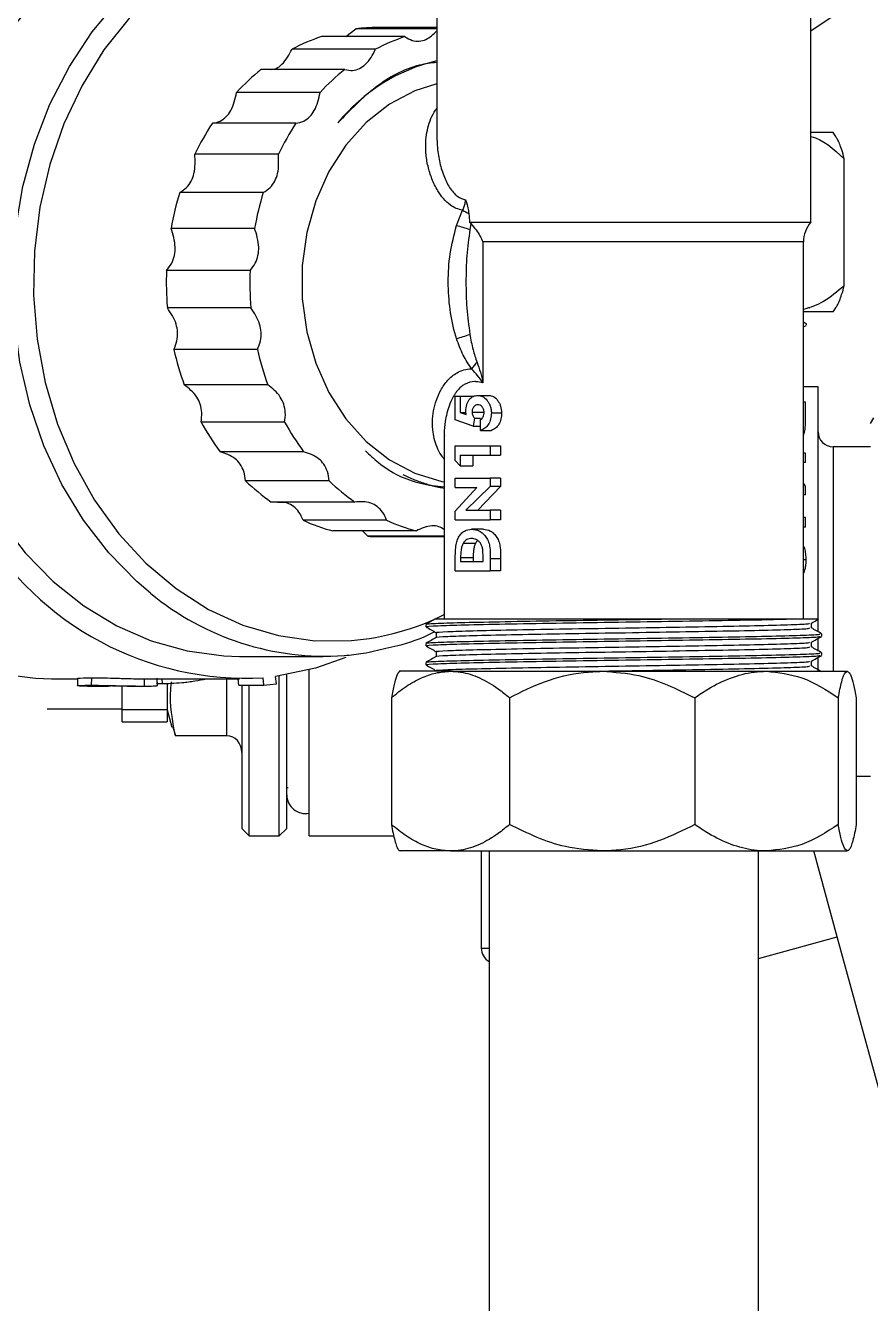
# Model space of a CAD drawing. Header units: millimetres. Extents: x 15 to 415, y 5 to 292.
# Drawn here: x 203.5 to 219.63, y 190.31 to 214.7 of the extents above; entities that cross this region are included whole.
import ezdxf

# ---------------------------------------------------------------- set-up
doc = ezdxf.new("R2010")
doc.units = ezdxf.units.MM

msp = doc.modelspace()

# ---------------------------------------------------------------- linework, layer by layer
at = {"color": 7, "linetype": 'Continuous', "lineweight": 25}
for p, q in [((218.4918, 214.5984), (222.2422, 217.1243)), ((211.3489, 216.2317), (211.3489, 212.5951)), ((218.4918, 210.9459), (218.4918, 216.2317)), ((209.6149, 214.4861), (209.8069, 214.6352)), ((211.3489, 214.6352), (209.8069, 214.6352)), ((211.3489, 214.6602), (210.2155, 214.6602)), ((210.7409, 214.4861), (209.146, 214.4861)), ((210.1828, 214.2465), (208.588, 214.2465)), ((209.5926, 213.8586), (207.9977, 213.8586)), ((209.1232, 213.4229), (207.5284, 213.4229)), ((208.6613, 212.8341), (207.0664, 212.8341)), ((218.9139, 212.6602), (218.4918, 212.6602)), ((218.9679, 212.583), (218.9139, 212.6602)), ((208.3267, 212.2449), (206.7318, 212.2449)), ((219.1294, 209.7361), (219.1294, 212.1558)), ((208.0383, 211.5129), (206.4434, 211.5129)), ((211.7274, 210.8816), (211.8425, 211.1727)), ((207.8711, 210.828), (206.2762, 210.828)), ((211.9728, 210.9459), (212.002, 210.9181)), ((211.9728, 210.9459), (218.4918, 210.9459)), ((212.002, 210.9181), (211.9811, 210.8017)), ((212.2313, 210.568), (212.2313, 207.8778)), ((218.3489, 203.3745), (218.3489, 210.568)), ((207.7845, 210.0244), (206.1897, 210.0244)), ((207.8011, 209.3107), (206.2062, 209.3107)), ((218.4588, 209.3093), (218.462, 209.3112)), ((218.9139, 209.2317), (218.9675, 209.3084)), ((218.9139, 209.2317), (218.3489, 209.2317)), ((218.4053, 209.0022), (218.3489, 209.0348)), ((218.4054, 208.9795), (218.4054, 209.0006)), ((218.3489, 208.9453), (218.4025, 208.9762)), ((207.9248, 208.5142), (206.33, 208.5142)), ((218.3493, 208.5175), (218.3489, 208.5177)), ((208.1236, 207.8415), (206.5287, 207.8415)), ((218.6281, 207.8031), (218.3489, 207.8031)), ((218.6281, 203.1287), (218.6281, 207.8031)), ((211.702, 207.1712), (211.702, 207.6265)), ((211.702, 207.6265), (211.7959, 207.6265)), ((211.7959, 207.6265), (211.7959, 207.3134)), ((211.7959, 207.6265), (212.0363, 207.6265)), ((212.1288, 207.6394), (212.3436, 207.6394)), ((211.7959, 207.3134), (211.9114, 207.2744)), ((211.7959, 207.3134), (211.9076, 207.3134)), ((211.9114, 207.2744), (211.9053, 207.3363)), ((212.023, 207.3227), (212.2458, 207.3227)), ((212.3914, 207.305), (212.586, 207.305)), ((218.3914, 207.5119), (218.3489, 207.5119)), ((218.3914, 207.2823), (218.3914, 207.5119)), ((208.4455, 207.1301), (206.8506, 207.1301)), ((212.0429, 207.0536), (211.702, 207.1712)), ((212.0668, 207.2047), (212.0429, 207.0536)), ((212.0429, 207.0536), (212.1858, 207.0536)), ((212.0668, 207.2047), (212.1858, 207.2047)), ((212.1858, 206.9727), (212.1858, 207.1778)), ((219.6852, 207.2114), (219.6229, 207.1056)), ((211.4918, 206.8711), (211.4918, 203.3745)), ((212.1858, 206.9727), (212.3962, 206.9727)), ((208.807, 206.5645), (207.2121, 206.5645)), ((211.702, 206.4004), (211.702, 206.6778)), ((211.702, 206.6778), (212.3712, 206.6778)), ((212.3712, 206.6778), (212.3712, 206.4983)), ((212.3712, 206.6778), (212.5672, 206.6778)), ((212.5672, 206.6778), (212.5672, 206.4983)), ((219.6281, 206.6602), (218.9139, 206.6602)), ((211.7959, 206.2932), (211.702, 206.4004)), ((211.7959, 206.4983), (212.3712, 206.4983)), ((211.7959, 206.4983), (211.7959, 206.2932)), ((212.0363, 206.4983), (212.0363, 206.2932)), ((212.3712, 206.4983), (212.5672, 206.4983)), ((218.3914, 206.5375), (218.3489, 206.5375)), ((218.3914, 206.358), (218.3489, 206.358)), ((218.3914, 206.358), (218.3914, 206.5375)), ((211.7959, 206.2932), (212.0363, 206.2932)), ((209.2955, 206.0077), (207.7006, 206.0077)), ((211.702, 205.883), (211.702, 206.0624)), ((211.702, 206.0624), (212.3712, 206.0624)), ((211.702, 205.4292), (212.1148, 205.883)), ((211.702, 205.883), (212.1148, 205.883)), ((212.3712, 205.8996), (211.9039, 205.4471)), ((212.5672, 205.8996), (212.136, 205.4471)), ((212.3712, 206.0624), (212.3712, 205.8996)), ((212.5672, 206.0624), (212.3712, 206.0624)), ((212.5672, 205.8996), (212.3712, 205.8996)), ((212.5672, 206.0624), (212.5672, 205.8996)), ((218.3914, 205.9055), (218.3489, 205.9666)), ((218.3914, 205.7427), (218.3914, 205.9055)), ((209.7843, 205.6044), (208.1895, 205.6044)), ((218.3914, 205.7427), (218.3489, 205.7427)), ((211.702, 205.2676), (211.702, 205.4292)), ((211.9039, 205.4471), (212.3712, 205.4471)), ((212.3712, 205.4471), (212.3712, 205.2676)), ((212.5672, 205.4471), (212.3712, 205.4471)), ((212.5672, 205.4471), (212.5672, 205.2676)), ((210.3917, 205.2569), (208.7968, 205.2569)), ((211.702, 205.2676), (212.3712, 205.2676)), ((212.5672, 205.2676), (212.3712, 205.2676)), ((218.3914, 205.3068), (218.3489, 205.3068)), ((218.3914, 205.1273), (218.3489, 205.1273)), ((218.3914, 205.1273), (218.3914, 205.3068)), ((210.96, 205.0553), (209.3651, 205.0553)), ((210.0319, 204.951), (209.9318, 205.0553)), ((211.4918, 204.951), (210.0319, 204.951)), ((210.2155, 204.9459), (211.4918, 204.9459)), ((212.2386, 205.0881), (212.0151, 205.0881)), ((212.0876, 204.8142), (211.8515, 204.8142)), ((211.702, 204.2932), (211.702, 204.5194)), ((211.8035, 204.5412), (211.8035, 204.4727)), ((212.0432, 204.5412), (211.8035, 204.5412)), ((211.8035, 204.4727), (212.2333, 204.4727)), ((212.0432, 204.5412), (212.0432, 204.4727)), ((212.2333, 204.4727), (212.2333, 204.5665)), ((212.3712, 204.5228), (212.3712, 204.2932)), ((212.5672, 204.5228), (212.3712, 204.5228)), ((212.5672, 204.5228), (212.5672, 204.2932)), ((218.4012, 204.5001), (218.3489, 204.5001)), ((211.702, 204.2932), (212.3712, 204.2932)), ((212.5672, 204.2932), (212.3712, 204.2932)), ((211.1431, 203.2702), (211.1431, 203.2248)), ((218.5012, 203.202), (218.5012, 203.292)), ((211.1431, 202.9073), (211.1431, 202.862)), ((211.3395, 203.1112), (211.3395, 203.0215)), ((218.5012, 202.8391), (218.5012, 202.9291)), ((218.6281, 202.7575), (218.6281, 202.9981)), ((218.6976, 203.0434), (218.6976, 203.0888)), ((207.5839, 202.6602), (209.1788, 202.6602)), ((211.3395, 202.7484), (211.3395, 202.6586)), ((218.6976, 202.6806), (218.6976, 202.7259)), ((211.1431, 202.5445), (211.1431, 202.4991)), ((218.5012, 202.4762), (218.5012, 202.5662)), ((218.6281, 202.3921), (218.6281, 202.6287)), ((203.9955, 202.2317), (204.4931, 202.2317)), ((204.7557, 202.1078), (204.764, 202.2503)), ((205.7189, 202.2317), (207.5839, 202.2317)), ((205.7706, 202.089), (205.7697, 202.2319)), ((206.0181, 202.1035), (206.0108, 202.246)), ((206.1144, 202.1409), (206.1056, 202.2317)), ((207.5678, 202.109), (207.5604, 202.2317)), ((208.0463, 202.109), (208.0377, 202.2514)), ((208.2868, 202.1355), (208.2738, 202.2775)), ((208.3424, 199.4063), (208.3424, 202.2871)), ((208.4853, 199.3745), (208.4853, 202.31)), ((208.9139, 199.2317), (208.9139, 202.4033)), ((211.611, 202.3745), (210.6346, 202.3745)), ((211.611, 202.3745), (214.5058, 202.3745)), ((214.5058, 202.3745), (217.6435, 202.3745)), ((217.6435, 202.3745), (219.186, 202.3745)), ((204.6846, 202.0888), (204.8095, 202.0888)), ((205.3424, 201.646), (205.3424, 202.0917)), ((205.5983, 202.0888), (205.7233, 202.0888)), ((206.1996, 202.1433), (206.1996, 201.646)), ((207.5678, 202.109), (208.0463, 202.109)), ((207.6281, 202.109), (207.6281, 199.3745)), ((207.771, 199.2317), (207.771, 202.109)), ((210.483, 201.8701), (210.483, 199.4504)), ((212.7389, 201.8701), (212.7389, 199.4504)), ((216.2727, 201.8701), (216.2727, 199.4504)), ((219.0143, 201.8701), (219.0143, 199.4504)), ((219.3577, 201.8701), (219.3577, 199.4504)), ((203.9139, 201.6602), (205.3424, 201.6602)), ((205.3424, 201.646), (206.1996, 201.646)), ((205.3424, 201.4097), (205.3424, 201.646)), ((206.1996, 201.646), (206.1996, 201.4097)), ((206.1996, 201.6411), (206.2889, 201.3076)), ((205.3424, 201.4097), (206.1996, 201.4097)), ((206.3087, 201.3129), (206.3598, 201.1438)), ((207.3424, 201.1438), (206.3598, 201.1438)), ((219.3577, 200.3745), (219.6281, 200.3745)), ((208.4853, 200.1602), (208.5151, 200.1602)), ((207.6281, 199.3745), (207.771, 199.2317)), ((208.3424, 199.2317), (208.3424, 199.4063)), ((208.3424, 199.2317), (208.4853, 199.3745)), ((207.771, 199.2317), (208.3424, 199.2317)), ((208.9139, 199.2317), (210.5275, 199.2317)), ((211.611, 198.9459), (210.6346, 198.9459)), ((211.611, 198.9459), (214.5058, 198.9459)), ((212.1996, 198.9459), (212.1996, 197.0888)), ((212.3489, 198.9459), (212.3489, 186.9459)), ((214.5058, 198.9459), (217.6435, 198.9459)), ((217.4918, 186.9459), (217.4918, 198.9459)), ((217.6435, 198.9459), (219.186, 198.9459)), ((218.9938, 197.3066), (218.5452, 198.9459)), ((220.9257, 190.2477), (218.9938, 197.3066))]:
    msp.add_line(p, q, dxfattribs=at)
at = {"color": 8, "linetype": 'Continuous', "lineweight": 25}
for p, q in [((218.3489, 210.568), (212.2313, 210.568)), ((218.9139, 206.6602), (218.9139, 203.5174)), ((218.9139, 203.5174), (218.9139, 202.3745)), ((207.3424, 201.1438), (207.3424, 202.2317)), ((217.4918, 196.8956), (218.9938, 197.3066)), ((212.1996, 197.0888), (212.3489, 197.0888))]:
    msp.add_line(p, q, dxfattribs=at)
at = {"color": 8, "linetype": 'Continuous', "lineweight": 25, "flags": 128}
for points in [[(205.8871, 203.8633), (205.6217, 204.09), (205.086, 204.6371), (204.6078, 205.2568), (204.1937, 205.9403), (203.8497, 206.678), (203.5804, 207.4596), (203.3897, 208.2741), (203.2803, 209.1101), (203.2537, 209.9558), (203.3103, 210.7993), (203.4492, 211.6289), (203.6686, 212.4328), (203.9653, 213.1998), (204.3353, 213.9191), (204.7732, 214.5807), (205.2729, 215.1752), (205.8275, 215.6943), (205.8931, 215.7477)], [(205.4805, 214.8431), (204.9958, 214.2335), (204.577, 213.5567), (204.2304, 212.8231), (203.9612, 212.0437), (203.7735, 211.2303), (203.6702, 210.3952), (203.6527, 209.5512), (203.7215, 208.7111), (203.8754, 207.8874), (204.1122, 207.0928), (204.4281, 206.3393), (204.8185, 205.6383), (205.2774, 205.0005), (205.7979, 204.4354), (206.372, 203.9517), (206.9911, 203.5567), (207.6458, 203.2564), (208.3261, 203.0553), (209.0218, 202.9566), (209.7222, 202.9616), (209.7222, 202.9616)]]:
    msp.add_lwpolyline(points, dxfattribs=at)
at = {"color": 7, "linetype": 'Continuous', "lineweight": 25, "flags": 128}
for points in [[(199.6419, 215.2615), (199.1456, 214.6154), (198.7148, 213.9043), (198.3555, 213.1377), (198.0724, 212.326), (197.8695, 211.4802), (197.7494, 210.6117), (197.7137, 209.7322), (197.763, 208.8538), (197.8966, 207.9881), (198.1127, 207.147), (198.4083, 206.3419), (198.7794, 205.5835), (199.2212, 204.8822), (199.7274, 204.2475), (200.2914, 203.6878), (200.9055, 203.2109), (201.5614, 202.8231), (202.2502, 202.5297), (202.9626, 202.3347), (203.6889, 202.2407), (203.9955, 202.2317)], [(203.6781, 215.1752), (203.1783, 214.5807), (202.7404, 213.9191), (202.3705, 213.1998), (202.0737, 212.4328), (201.8544, 211.6289), (201.7154, 210.7993), (201.6588, 209.9558), (201.6854, 209.1101), (201.7948, 208.2741), (201.9855, 207.4596), (202.2548, 206.678), (202.5989, 205.9403), (203.0129, 205.2568), (203.4911, 204.6371), (204.0268, 204.09), (204.6124, 203.623), (205.2397, 203.2428), (205.9, 202.9547), (206.5838, 202.7627), (207.2817, 202.6695), (207.5839, 202.6602)], [(211.3489, 213.5869), (210.9307, 213.4512), (210.4467, 213.1953), (210.0042, 212.8469), (209.6153, 212.4155), (209.2907, 211.9127), (209.0391, 211.3525), (208.8675, 210.75), (208.7805, 210.1216), (208.7805, 209.4846), (208.8675, 208.8562), (209.0391, 208.2537), (209.2907, 207.6934), (209.6153, 207.1907), (210.0042, 206.7593), (210.4467, 206.4108), (210.9307, 206.1549), (211.4431, 205.9986), (211.4918, 205.9892)], [(209.6133, 202.6376), (209.0324, 202.4357), (208.2738, 202.2775)]]:
    msp.add_lwpolyline(points, dxfattribs=at)
at = {"color": 7, "linetype": 'Continuous', "lineweight": 25}
for centre, radius, start, end in [((210.2157, 211.3097), 3.3505, 90.00307, 97.00744), ((210.2836, 211.0661), 3.6042, 108.3991, 118.06495), ((211.8785, 211.0661), 3.6042, 108.3991, 118.06495), ((212.1166, 210.6994), 3.4111, 103.00626, 141.14239), ((210.6285, 210.554), 4.2239, 128.52303, 137.21792), ((212.2233, 210.554), 4.2239, 128.52303, 137.21792), ((211.2381, 210.0748), 5.0016, 146.51837, 154.28612), ((212.833, 210.0748), 5.0016, 146.51837, 154.28612), ((211.8232, 209.8366), 5.6349, 162.69357, 169.86748), ((213.4181, 209.8366), 5.6349, 162.69357, 169.86748), ((213.1995, 213.5514), 2.7385, 240.29566, 243.1146), ((209.9204, 204.7006), 6.4398, 71.33753, 73.70427), ((218.9203, 210.568), 0.5714, 138.59038, 180), ((212.0345, 209.8031), 5.8491, 177.83205, 184.82966), ((213.6294, 209.8031), 5.8491, 177.83205, 184.82966), ((209.9204, 214.9056), 6.4398, 286.29573, 288.66247), ((211.7378, 209.7465), 5.5464, 192.83777, 200.08782), ((213.3326, 209.7465), 5.5464, 192.83777, 200.08782), ((212.4872, 207.8531), 0.5572, 131.53155, 148.09613), ((211.1205, 209.4604), 4.8644, 208.62383, 216.53715), ((212.7153, 209.4604), 4.8644, 208.62383, 216.53715), ((218.9139, 206.9459), 0.2857, 180, 270), ((210.543, 208.9546), 4.0943, 226.03406, 234.91167), ((212.1379, 208.9546), 4.0943, 226.03406, 234.91167), ((207.7141, 208.1445), 5.9019, 210.49794, 273.14306), ((210.2559, 208.4691), 3.5281, 245.57146, 255.37589), ((211.8508, 208.4691), 3.5281, 245.57146, 255.37589), ((210.2155, 208.2909), 3.3449, 266.85339, 269.99978), ((209.2166, 207.885), 5.2211, 230.37926, 273.97727), ((207.5818, 207.4294), 5.3407, 274.98939, 277.58548), ((208.8424, 200.0174), 0.3571, 180, 281.53696), ((212.4853, 197.0888), 0.2857, 180, 241.49081)]:
    msp.add_arc(centre, radius, start, end, dxfattribs=at)
at = {"color": 8, "linetype": 'Continuous', "lineweight": 25}
msp.add_arc((209.3086, 207.8545), 4.9103, 274.83177, 296.39759, dxfattribs=at)
at = {"color": 7, "linetype": 'Continuous', "lineweight": 25}
msp.add_ellipse((207.3424, 200.8274), major_axis=(0, 0.3165), ratio=0.9028097, start_param=4.712389, end_param=6.2831853, dxfattribs=at)
for points, knots in [([(210.7409, 214.4861), (210.7864, 214.4583), (210.8725, 214.4058), (211.014, 214.3938), (211.184, 214.4355), (211.2837, 214.5314), (211.3489, 214.5942)], [0, 0, 0, 0, 0.228843, 0.4328583, 0.629519, 1, 1, 1, 1]), ([(208.2038, 213.8586), (208.2297, 213.8643), (208.2985, 213.8795), (208.449, 213.9931), (208.5306, 214.1419), (208.588, 214.2465)], [0, 0, 0, 0, 0.1519443, 0.4038493, 1, 1, 1, 1]), ([(209.5926, 213.8586), (209.643, 213.8491), (209.7383, 213.8313), (209.8762, 213.8723), (210.0444, 213.9896), (210.1257, 214.1405), (210.1828, 214.2465)], [0, 0, 0, 0, 0.20900233, 0.39532954, 0.57493976, 1, 1, 1, 1]), ([(211.3489, 213.995), (211.239, 213.9812), (210.8268, 213.9296), (210.1538, 213.5568), (209.6916, 213.0786), (209.4604, 212.8395)], [0, 0, 0, 0, 0.153842, 0.5767153, 1, 1, 1, 1]), ([(207.0664, 212.8341), (207.1168, 212.8439), (207.212, 212.8624), (207.3327, 212.9527), (207.4625, 213.127), (207.5012, 213.3008), (207.5284, 213.4229)], [0, 0, 0, 0, 0.20900233, 0.39532954, 0.57493976, 1, 1, 1, 1]), ([(208.6613, 212.8341), (208.7117, 212.8439), (208.8069, 212.8624), (208.9276, 212.9527), (209.0574, 213.127), (209.0961, 213.3008), (209.1232, 213.4229)], [0, 0, 0, 0, 0.2090023, 0.3953295, 0.5749398, 1, 1, 1, 1]), ([(218.4918, 212.5782), (218.4921, 212.5782), (218.7191, 212.5337), (218.9244, 212.3446), (219.1294, 212.1558)], [0, 0, 0, 0, 0.0016746, 1, 1, 1, 1]), ([(219.1294, 212.1558), (219.1126, 212.2142), (219.0704, 212.3611), (219.0144, 212.5166), (218.9739, 212.5642), (218.9616, 212.5786)], [0, 0, 0, 0, 0.3153129, 0.7928483, 1, 1, 1, 1]), ([(206.4434, 211.5129), (206.4888, 211.541), (206.5746, 211.5941), (206.6662, 211.7249), (206.7451, 211.939), (206.7373, 212.1187), (206.7318, 212.2449)], [0, 0, 0, 0, 0.2090023, 0.3953295, 0.5749398, 1, 1, 1, 1]), ([(208.0383, 211.5129), (208.0837, 211.541), (208.1695, 211.5941), (208.2611, 211.7249), (208.3399, 211.939), (208.3321, 212.1187), (208.3267, 212.2449)], [0, 0, 0, 0, 0.2090023, 0.3953295, 0.5749398, 1, 1, 1, 1]), ([(211.8425, 211.1727), (211.8538, 211.1955), (211.8769, 211.2419), (211.8948, 211.3106), (211.8959, 211.3552), (211.8963, 211.3734)], [0, 0, 0, 0, 0.3653498, 0.7423302, 1, 1, 1, 1]), ([(211.8963, 211.3734), (211.8965, 211.3727), (211.9205, 211.311), (211.9449, 211.2219), (211.9582, 211.1288), (211.9611, 211.1088)], [0, 0, 0, 0, 0.0088401, 0.7875234, 1, 1, 1, 1]), ([(211.9611, 211.1088), (211.9614, 211.1062), (211.9683, 211.0528), (211.9706, 210.9981), (211.9728, 210.9459)], [0, 0, 0, 0, 0.0488929, 1, 1, 1, 1]), ([(206.1897, 210.0244), (206.2256, 210.068), (206.2936, 210.1504), (206.3472, 210.309), (206.3673, 210.5419), (206.3138, 210.7099), (206.2762, 210.828)], [0, 0, 0, 0, 0.2090023, 0.3953295, 0.5749398, 1, 1, 1, 1]), ([(207.7845, 210.0244), (207.8205, 210.068), (207.8885, 210.1504), (207.9421, 210.309), (207.9622, 210.5419), (207.9087, 210.7099), (207.8711, 210.828)], [0, 0, 0, 0, 0.2090023, 0.3953295, 0.5749398, 1, 1, 1, 1]), ([(211.7274, 208.7245), (211.7223, 208.7406), (211.6653, 208.9204), (211.5914, 209.279), (211.5587, 209.8069), (211.5885, 210.3498), (211.6807, 210.703), (211.7274, 210.8816)], [0, 0, 0, 0, 0.0230463, 0.2588017, 0.5000429, 0.7471042, 1, 1, 1, 1]), ([(211.9811, 210.8017), (211.9592, 210.6367), (211.9152, 210.3053), (211.9025, 209.8042), (211.9151, 209.302), (211.9591, 208.9706), (211.9811, 208.8044)], [0, 0, 0, 0, 0.2491112, 0.5000002, 0.7492377, 1, 1, 1, 1]), ([(212.002, 210.9181), (212.0364, 210.8782), (212.131, 210.7684), (212.1985, 210.6456), (212.231, 210.5687), (212.2313, 210.568)], [0, 0, 0, 0, 0.3610741, 0.994146, 1, 1, 1, 1]), ([(219.1294, 209.7361), (218.9984, 209.6226), (218.7508, 209.4081), (218.4776, 209.3196), (218.3489, 209.2779)], [0, 0, 0, 0, 0.5291656, 1, 1, 1, 1]), ([(218.9616, 209.3125), (218.9731, 209.326), (219.0136, 209.3733), (219.0697, 209.5285), (219.1126, 209.6777), (219.1294, 209.7361)], [0, 0, 0, 0, 0.1944365, 0.6847295, 1, 1, 1, 1]), ([(206.33, 208.5142), (206.353, 208.569), (206.3965, 208.6727), (206.4068, 208.8435), (206.3662, 209.0725), (206.2723, 209.2124), (206.2062, 209.3107)], [0, 0, 0, 0, 0.2090023, 0.3953295, 0.5749398, 1, 1, 1, 1]), ([(207.9248, 208.5142), (207.9479, 208.569), (207.9914, 208.6727), (208.0017, 208.8435), (207.9611, 209.0725), (207.8671, 209.2124), (207.8011, 209.3107)], [0, 0, 0, 0, 0.20900233, 0.39532954, 0.57493976, 1, 1, 1, 1]), ([(211.9811, 208.8044), (211.9985, 208.7063), (212.0308, 208.5244), (212.0903, 208.3504), (212.1177, 208.2702)], [0, 0, 0, 0, 0.539131, 1, 1, 1, 1]), ([(212.0142, 208.1476), (211.9573, 208.2328), (211.8379, 208.4119), (211.7654, 208.6171), (211.7274, 208.7245)], [0, 0, 0, 0, 0.475924, 1, 1, 1, 1]), ([(212.1177, 208.2702), (212.1403, 208.2081), (212.175, 208.1131), (212.2089, 207.9824), (212.2241, 207.9137), (212.2311, 207.8788), (212.2313, 207.8778)], [0, 0, 0, 0, 0.480939, 0.7364621, 0.9924931, 1, 1, 1, 1]), ([(212.2313, 207.8778), (212.2309, 207.8784), (212.199, 207.9271), (212.1347, 208.0184), (212.0531, 208.1059), (212.0142, 208.1476)], [0, 0, 0, 0, 0.0064603, 0.5261931, 1, 1, 1, 1]), ([(206.8506, 207.1301), (206.8584, 207.1908), (206.8733, 207.3057), (206.8393, 207.472), (206.7419, 207.6746), (206.6167, 207.7727), (206.5287, 207.8415)], [0, 0, 0, 0, 0.20900233, 0.39532954, 0.57493976, 1, 1, 1, 1]), ([(208.4455, 207.1301), (208.4533, 207.1908), (208.4681, 207.3057), (208.4341, 207.472), (208.3368, 207.6746), (208.2116, 207.7727), (208.1236, 207.8415)], [0, 0, 0, 0, 0.2090023, 0.3953295, 0.5749398, 1, 1, 1, 1]), ([(211.9053, 207.3363), (211.906, 207.3573), (211.9073, 207.3994), (211.9196, 207.4597), (211.9403, 207.5142), (211.978, 207.5758), (212.0406, 207.6303), (212.0992, 207.6363), (212.1288, 207.6394)], [0, 0, 0, 0, 0.1199771, 0.2407146, 0.3609041, 0.4878202, 0.7413856, 1, 1, 1, 1]), ([(212.1288, 207.6394), (212.1613, 207.6355), (212.2256, 207.6278), (212.2998, 207.5632), (212.3463, 207.4958), (212.3725, 207.4368), (212.3858, 207.3832), (212.3907, 207.3387), (212.3912, 207.3162), (212.3914, 207.305)], [0, 0, 0, 0, 0.2585203, 0.5117648, 0.6392845, 0.7587583, 0.8796899, 0.9398771, 1, 1, 1, 1]), ([(212.3436, 207.6394), (212.3736, 207.6354), (212.4338, 207.6274), (212.5021, 207.5623), (212.5443, 207.4953), (212.5775, 207.417), (212.5826, 207.35), (212.586, 207.305)], [0, 0, 0, 0, 0.2499327, 0.499608, 0.6281414, 0.7504574, 1, 1, 1, 1]), ([(212.1333, 207.4599), (212.1194, 207.4586), (212.0919, 207.4559), (212.0611, 207.4319), (212.0421, 207.4041), (212.0309, 207.3797), (212.0241, 207.3519), (212.0233, 207.3323), (212.023, 207.3227)], [0, 0, 0, 0, 0.2583358, 0.5120841, 0.6393018, 0.7595858, 0.8815083, 1, 1, 1, 1]), ([(212.023, 207.3227), (212.0237, 207.3111), (212.0251, 207.2879), (212.039, 207.2453), (212.0556, 207.221), (212.0668, 207.2047)], [0, 0, 0, 0, 0.2450574, 0.4934586, 1, 1, 1, 1]), ([(212.2525, 207.3153), (212.2521, 207.3254), (212.2513, 207.3458), (212.2436, 207.3748), (212.2313, 207.4005), (212.2102, 207.4298), (212.1767, 207.4556), (212.1478, 207.4584), (212.1333, 207.4599)], [0, 0, 0, 0, 0.11991888, 0.24072105, 0.36333218, 0.48800429, 0.74157911, 1, 1, 1, 1]), ([(212.1858, 207.1778), (212.1951, 207.1849), (212.2134, 207.199), (212.2355, 207.2316), (212.2473, 207.265), (212.2519, 207.2935), (212.2523, 207.308), (212.2525, 207.3153)], [0, 0, 0, 0, 0.257525, 0.509636, 0.7561153, 0.878212, 1, 1, 1, 1]), ([(212.3914, 207.305), (212.3889, 207.266), (212.3839, 207.1874), (212.3371, 207.0834), (212.2679, 207.0058), (212.2134, 206.9838), (212.1858, 206.9727)], [0, 0, 0, 0, 0.2419136, 0.4878167, 0.7407405, 1, 1, 1, 1]), ([(212.586, 207.305), (212.5837, 207.2661), (212.5792, 207.1884), (212.5366, 207.0848), (212.4728, 207.0064), (212.4217, 206.9839), (212.3962, 206.9727)], [0, 0, 0, 0, 0.25012385, 0.49993633, 0.74972723, 1, 1, 1, 1]), ([(218.3489, 206.8708), (218.3497, 206.8723), (218.3617, 206.897), (218.3769, 206.9626), (218.3917, 207.1018), (218.3915, 207.2102), (218.3914, 207.2823)], [0, 0, 0, 0, 0.0170036, 0.2668411, 0.5117272, 1, 1, 1, 1]), ([(207.7006, 206.0077), (207.6925, 206.0684), (207.6771, 206.1832), (207.6022, 206.3286), (207.4576, 206.4851), (207.3135, 206.5317), (207.2121, 206.5645)], [0, 0, 0, 0, 0.2090023, 0.3953295, 0.5749398, 1, 1, 1, 1]), ([(209.2955, 206.0077), (209.2874, 206.0684), (209.272, 206.1832), (209.1971, 206.3286), (209.0525, 206.4851), (208.9083, 206.5317), (208.807, 206.5645)], [0, 0, 0, 0, 0.2090023, 0.3953295, 0.5749398, 1, 1, 1, 1]), ([(209.9863, 206.5845), (210.0679, 206.5063), (210.3758, 206.2111), (210.9012, 205.9611), (211.3408, 205.9098), (211.4918, 205.8922)], [0, 0, 0, 0, 0.1914009, 0.722307, 1, 1, 1, 1]), ([(210.702, 206.132), (210.7756, 206.0971), (210.9229, 206.0274), (211.1515, 205.9484), (211.3414, 205.8954), (211.456, 205.877), (211.4918, 205.8712)], [0, 0, 0, 0, 0.2888993, 0.5777987, 0.8682051, 1, 1, 1, 1]), ([(208.7968, 205.2569), (208.7736, 205.3116), (208.7295, 205.4152), (208.6208, 205.5246), (208.4807, 205.604), (208.3725, 205.5992), (208.3084, 205.5964)], [0, 0, 0, 0, 0.2500744, 0.4730177, 0.687924, 1, 1, 1, 1]), ([(210.3917, 205.2569), (210.3684, 205.3115), (210.3244, 205.415), (210.2158, 205.5254), (210.0382, 205.6204), (209.8891, 205.611), (209.7843, 205.6044)], [0, 0, 0, 0, 0.2090023, 0.3953295, 0.5749398, 1, 1, 1, 1]), ([(211.4918, 205.0808), (211.4578, 205.1011), (211.3846, 205.1446), (211.1964, 205.1631), (211.0576, 205.0998), (210.96, 205.0553)], [0, 0, 0, 0, 0.2049852, 0.441135, 1, 1, 1, 1]), ([(211.702, 204.5194), (211.703, 204.593), (211.7045, 204.7036), (211.7283, 204.8458), (211.7647, 204.9361), (211.8148, 205.0046), (211.894, 205.0738), (211.9667, 205.0824), (212.0151, 205.0881)], [0, 0, 0, 0, 0.24098252, 0.362314, 0.48589728, 0.61093102, 0.7409094, 1, 1, 1, 1]), ([(212.0129, 204.9086), (211.9824, 204.9054), (211.9366, 204.9006), (211.8832, 204.8612), (211.862, 204.8298), (211.8515, 204.8142)], [0, 0, 0, 0, 0.5045742, 0.7543732, 1, 1, 1, 1]), ([(212.2333, 204.5665), (212.2325, 204.6111), (212.2314, 204.6781), (212.2144, 204.7656), (212.1855, 204.8214), (212.1472, 204.8627), (212.0892, 204.9017), (212.0435, 204.9058), (212.0129, 204.9086)], [0, 0, 0, 0, 0.2409628, 0.3620818, 0.48540147, 0.61178652, 0.7403615, 1, 1, 1, 1]), ([(212.0151, 205.0881), (212.0646, 205.0816), (212.1388, 205.0719), (212.234, 205.0046), (212.295, 204.933), (212.343, 204.8438), (212.3711, 204.7026), (212.3712, 204.5946), (212.3712, 204.5228)], [0, 0, 0, 0, 0.2597302, 0.3896364, 0.5140571, 0.6375639, 0.758623, 1, 1, 1, 1]), ([(212.1323, 204.8699), (212.1274, 204.8662), (212.1101, 204.8533), (212.097, 204.8305), (212.0876, 204.8142)], [0, 0, 0, 0, 0.2848349, 1, 1, 1, 1]), ([(212.2386, 205.0881), (212.2844, 205.0815), (212.3537, 205.0716), (212.4414, 205.0038), (212.4976, 204.9319), (212.5415, 204.8428), (212.5672, 204.7022), (212.5672, 204.5946), (212.5672, 204.5228)], [0, 0, 0, 0, 0.24955476, 0.3773481, 0.49949438, 0.62449745, 0.74939854, 1, 1, 1, 1]), ([(211.8515, 204.8142), (211.8426, 204.795), (211.8249, 204.7568), (211.8067, 204.663), (211.8048, 204.5898), (211.8035, 204.5412)], [0, 0, 0, 0, 0.2539742, 0.5041413, 1, 1, 1, 1]), ([(212.0876, 204.8142), (212.0793, 204.7949), (212.0628, 204.7562), (212.0462, 204.6626), (212.0444, 204.5898), (212.0432, 204.5412)], [0, 0, 0, 0, 0.2496851, 0.4998575, 1, 1, 1, 1]), ([(218.4012, 204.5001), (218.3999, 204.5388), (218.3974, 204.6169), (218.3783, 204.7125), (218.3574, 204.7503), (218.3489, 204.7656)], [0, 0, 0, 0, 0.3696233, 0.745342, 1, 1, 1, 1]), ([(218.3489, 204.243), (218.3529, 204.2484), (218.3652, 204.265), (218.3788, 204.3102), (218.3922, 204.368), (218.3985, 204.4219), (218.4008, 204.4664), (218.4011, 204.4889), (218.4012, 204.5001)], [0, 0, 0, 0, 0.1113512, 0.343453, 0.5609101, 0.7810207, 0.8905688, 1, 1, 1, 1]), ([(211.1595, 203.2717), (211.1556, 203.2723), (211.1157, 203.2784), (211.3407, 203.291), (211.8414, 203.307), (212.6292, 203.3238), (213.6002, 203.3412), (214.6837, 203.357), (215.4243, 203.3686), (215.7862, 203.3744), (215.7914, 203.3745)], [0, 0, 0, 0, 0.01754038, 0.18252424, 0.34419688, 0.5075214, 0.67217486, 0.83319408, 0.99761673, 1, 1, 1, 1]), ([(211.1769, 203.2233), (211.1646, 203.2249), (211.1103, 203.232), (211.3353, 203.2456), (211.8428, 203.2616), (212.6289, 203.2784), (213.6002, 203.2959), (214.6841, 203.3116), (215.7874, 203.329), (216.814, 203.3459), (217.6182, 203.3604), (217.9809, 203.3703), (218.1352, 203.3745)], [0, 0, 0, 0, 0.0325566, 0.1445874, 0.2543698, 0.3652738, 0.4770803, 0.586419, 0.6980687, 0.8092545, 0.9188213, 1, 1, 1, 1]), ([(211.3409, 203.3851), (211.3082, 203.3662), (211.2427, 203.3284), (211.1772, 203.2906), (211.1444, 203.2717)], [0, 0, 0, 0, 0.4999962, 1, 1, 1, 1]), ([(211.1444, 203.2232), (211.1771, 203.2043), (211.2422, 203.1667), (211.3072, 203.1292), (211.3395, 203.1105)], [0, 0, 0, 0, 0.5036328, 1, 1, 1, 1]), ([(211.3544, 203.0224), (211.351, 203.0229), (211.3137, 203.029), (211.5271, 203.0415), (212.0014, 203.0575), (212.7484, 203.0743), (213.6687, 203.0918), (214.6966, 203.1075), (215.7417, 203.1248), (216.7177, 203.1418), (217.5479, 203.1577), (218.145, 203.1753), (218.4732, 203.1896), (218.4683, 203.1986), (218.4664, 203.2021)], [0, 0, 0, 0, 0.0093561, 0.1035787, 0.1959102, 0.2891851, 0.3832191, 0.4751774, 0.5690795, 0.6625914, 0.7547415, 0.8489403, 0.9416138, 1, 1, 1, 1]), ([(211.3254, 203.3745), (211.3247, 203.3745), (211.322, 203.3745), (211.3436, 203.3745), (211.3907, 203.3745), (211.4649, 203.3745), (211.5628, 203.3745), (211.6841, 203.3745), (211.8301, 203.3745), (211.9984, 203.3745), (212.1861, 203.3745), (212.3924, 203.3745), (212.6191, 203.3745), (212.8634, 203.3745), (213.1224, 203.3745), (213.3955, 203.3745), (213.6834, 203.3745), (213.9803, 203.3745), (214.2822, 203.3745), (214.5883, 203.3745), (214.9009, 203.3745), (215.2079, 203.3745), (215.506, 203.3745), (215.696, 203.3745), (215.7913, 203.3745)], [0, 0, 0, 0, 0.0176345, 0.0636792, 0.1107252, 0.1581172, 0.2038444, 0.2498891, 0.2969332, 0.3443206, 0.3902127, 0.4364121, 0.4835788, 0.5310793, 0.5778016, 0.6248483, 0.6729181, 0.7213415, 0.7680644, 0.815104, 0.8631301, 0.9114942, 0.9556163, 1, 1, 1, 1]), ([(211.3637, 203.1113), (211.3561, 203.1125), (211.311, 203.1191), (211.5239, 203.1322), (212.0022, 203.1482), (212.7482, 203.1651), (213.6687, 203.1825), (214.6965, 203.1982), (215.7417, 203.2156), (216.7176, 203.2325), (217.5482, 203.2484), (218.1436, 203.2661), (218.466, 203.2798), (218.4636, 203.2883), (218.4627, 203.2913)], [0, 0, 0, 0, 0.0191943, 0.1132843, 0.2054858, 0.2986294, 0.392531, 0.4843598, 0.5781297, 0.67151, 0.7635304, 0.8575966, 0.9501396, 1, 1, 1, 1]), ([(215.7916, 203.3745), (216.0091, 203.3745), (216.444, 203.3745), (217.0583, 203.3745), (217.6166, 203.3745), (217.9588, 203.3745), (218.1128, 203.3745), (218.1351, 203.3745)], [0, 0, 0, 0, 0.2288973, 0.4577945, 0.70779, 0.9577854, 1, 1, 1, 1]), ([(218.1352, 203.3745), (218.1742, 203.3745), (218.2524, 203.3745), (218.406, 203.3745), (218.5585, 203.3745), (218.6482, 203.3745), (218.6354, 203.3745), (218.6322, 203.3745)], [0, 0, 0, 0, 0.1223325, 0.24516626, 0.56299142, 0.89005066, 1, 1, 1, 1]), ([(218.4998, 203.2911), (218.5325, 203.3101), (218.5777, 203.3361), (218.6228, 203.3622), (218.6352, 203.3694)], [0, 0, 0, 0, 0.7254609, 1, 1, 1, 1]), ([(218.6963, 203.0902), (218.6635, 203.1091), (218.5985, 203.1467), (218.5335, 203.1842), (218.5012, 203.2029)], [0, 0, 0, 0, 0.5036897, 1, 1, 1, 1]), ([(210.3773, 202.8156), (210.4542, 202.8319), (210.7516, 202.895), (211.0609, 203.0033), (211.2817, 203.1189), (211.2977, 203.1273)], [0, 0, 0, 0, 0.244405, 0.9450825, 1, 1, 1, 1]), ([(211.1595, 202.9089), (211.1556, 202.9094), (211.1157, 202.9156), (211.3407, 202.9281), (211.8414, 202.9441), (212.6293, 202.9609), (213.6, 202.9784), (214.6843, 202.9941), (215.7867, 203.0114), (216.8163, 203.0284), (217.692, 203.0443), (218.322, 203.062), (218.6687, 203.0762), (218.6632, 203.0853), (218.6611, 203.0888)], [0, 0, 0, 0, 0.0100047, 0.1041079, 0.1963226, 0.2894794, 0.3833942, 0.4752362, 0.5690194, 0.6624128, 0.7544464, 0.8485258, 0.941082, 1, 1, 1, 1]), ([(211.1769, 202.8604), (211.1646, 202.862), (211.1103, 202.8691), (211.3353, 202.8828), (211.8428, 202.8988), (212.6289, 202.9156), (213.6001, 202.933), (214.6843, 202.9488), (215.7868, 202.9661), (216.8163, 202.9831), (217.692, 202.999), (218.322, 203.0166), (218.6687, 203.0309), (218.6632, 203.0399), (218.6611, 203.0434)], [0, 0, 0, 0, 0.0268806, 0.1193797, 0.2100224, 0.3015913, 0.3939052, 0.4841815, 0.5763661, 0.6681675, 0.7586322, 0.8511079, 0.9420863, 1, 1, 1, 1]), ([(211.3409, 203.0223), (211.3082, 203.0034), (211.2427, 202.9655), (211.1772, 202.9277), (211.1444, 202.9088)], [0, 0, 0, 0, 0.4999962, 1, 1, 1, 1]), ([(211.3637, 202.7485), (211.3561, 202.7496), (211.311, 202.7563), (211.5239, 202.7694), (212.0022, 202.7854), (212.7482, 202.8022), (213.6687, 202.8196), (214.6965, 202.8354), (215.7417, 202.8527), (216.7176, 202.8697), (217.5482, 202.8856), (218.1436, 202.9032), (218.466, 202.9169), (218.4636, 202.9255), (218.4627, 202.9284)], [0, 0, 0, 0, 0.0191943, 0.1132843, 0.2054858, 0.2986294, 0.392531, 0.4843598, 0.5781297, 0.67151, 0.7635304, 0.8575966, 0.9501396, 1, 1, 1, 1]), ([(218.4998, 202.9283), (218.5325, 202.9472), (218.598, 202.985), (218.6635, 203.0229), (218.6963, 203.0418)], [0, 0, 0, 0, 0.4999963, 1, 1, 1, 1]), ([(209.586, 202.6768), (209.7069, 202.6882), (209.9733, 202.7134), (210.2346, 202.7795), (210.3773, 202.8156)], [0, 0, 0, 0, 0.45392154, 1, 1, 1, 1]), ([(211.1595, 202.546), (211.1556, 202.5466), (211.1157, 202.5527), (211.3407, 202.5653), (211.8414, 202.5813), (212.6293, 202.5981), (213.6, 202.6155), (214.6843, 202.6313), (215.7867, 202.6486), (216.8163, 202.6656), (217.692, 202.6815), (218.322, 202.6991), (218.6687, 202.7134), (218.6632, 202.7224), (218.6611, 202.7259)], [0, 0, 0, 0, 0.0100047, 0.1041079, 0.1963226, 0.2894794, 0.3833942, 0.4752362, 0.5690194, 0.6624128, 0.7544464, 0.8485258, 0.941082, 1, 1, 1, 1]), ([(211.1769, 202.4976), (211.1646, 202.4992), (211.1103, 202.5063), (211.3353, 202.5199), (211.8428, 202.5359), (212.6289, 202.5527), (213.6001, 202.5702), (214.6843, 202.5859), (215.7868, 202.6032), (216.8163, 202.6202), (217.692, 202.6361), (218.322, 202.6537), (218.6687, 202.668), (218.6632, 202.6771), (218.6611, 202.6806)], [0, 0, 0, 0, 0.0268806, 0.1193797, 0.2100224, 0.3015913, 0.3939052, 0.4841815, 0.5763661, 0.6681675, 0.7586322, 0.8511079, 0.9420863, 1, 1, 1, 1]), ([(211.1444, 202.8603), (211.1771, 202.8414), (211.2422, 202.8039), (211.3072, 202.7663), (211.3395, 202.7477)], [0, 0, 0, 0, 0.5036328, 1, 1, 1, 1]), ([(211.3409, 202.6594), (211.3082, 202.6405), (211.2427, 202.6027), (211.1772, 202.5649), (211.1444, 202.546)], [0, 0, 0, 0, 0.4999962, 1, 1, 1, 1]), ([(211.3544, 202.6595), (211.351, 202.6601), (211.3137, 202.6661), (211.5271, 202.6787), (212.0014, 202.6947), (212.7484, 202.7115), (213.6687, 202.7289), (214.6966, 202.7447), (215.7417, 202.762), (216.7177, 202.779), (217.5479, 202.7949), (218.145, 202.8125), (218.4732, 202.8267), (218.4683, 202.8357), (218.4664, 202.8392)], [0, 0, 0, 0, 0.0093561, 0.1035787, 0.1959102, 0.2891851, 0.3832191, 0.4751774, 0.5690795, 0.6625914, 0.7547415, 0.8489403, 0.9416138, 1, 1, 1, 1]), ([(218.4998, 202.5654), (218.5325, 202.5843), (218.598, 202.6222), (218.6635, 202.66), (218.6963, 202.6789)], [0, 0, 0, 0, 0.4999963, 1, 1, 1, 1]), ([(218.6963, 202.7274), (218.6635, 202.7463), (218.5985, 202.7838), (218.5335, 202.8214), (218.5012, 202.84)], [0, 0, 0, 0, 0.5036897, 1, 1, 1, 1]), ([(211.1444, 202.4975), (211.1771, 202.4786), (211.2422, 202.441), (211.3072, 202.4035), (211.3395, 202.3848)], [0, 0, 0, 0, 0.50363278, 1, 1, 1, 1]), ([(211.3637, 202.3856), (211.3561, 202.3868), (211.311, 202.3934), (211.5239, 202.4065), (212.0022, 202.4225), (212.7482, 202.4393), (213.6687, 202.4568), (214.6965, 202.4725), (215.7417, 202.4898), (216.7176, 202.5068), (217.5482, 202.5227), (218.1436, 202.5404), (218.466, 202.5541), (218.4636, 202.5626), (218.4627, 202.5656)], [0, 0, 0, 0, 0.0191943, 0.1132843, 0.2054858, 0.2986294, 0.392531, 0.4843598, 0.5781297, 0.67151, 0.7635304, 0.8575966, 0.9501396, 1, 1, 1, 1]), ([(214.2301, 202.3745), (214.3835, 202.377), (214.8752, 202.3849), (215.7438, 202.3991), (216.7171, 202.4161), (217.548, 202.432), (218.145, 202.4496), (218.4732, 202.4639), (218.4683, 202.4729), (218.4664, 202.4764)], [0, 0, 0, 0, 0.0750183, 0.2405175, 0.405329, 0.5677404, 0.7337624, 0.8970963, 1, 1, 1, 1]), ([(218.6963, 202.3645), (218.6635, 202.3834), (218.5985, 202.421), (218.5335, 202.4585), (218.5012, 202.4772)], [0, 0, 0, 0, 0.5036897, 1, 1, 1, 1]), ([(204.4935, 202.2407), (204.4925, 202.217), (204.4906, 202.1694), (204.4886, 202.1219), (204.4877, 202.0982)], [0, 0, 0, 0, 0.4999976, 1, 1, 1, 1]), ([(204.4964, 202.2407), (204.4987, 202.2418), (204.5121, 202.2484), (204.6498, 202.2494), (204.764, 202.2503)], [0, 0, 0, 0, 0.1707812, 1, 1, 1, 1]), ([(204.764, 202.2503), (204.8242, 202.2501), (204.9443, 202.2497), (205.1368, 202.2456), (205.3239, 202.24), (205.4792, 202.2353), (205.6171, 202.232), (205.6904, 202.232), (205.7189, 202.232)], [0, 0, 0, 0, 0.2626139, 0.5245735, 0.6556392, 0.7864317, 0.9172342, 1, 1, 1, 1]), ([(206.0186, 202.1051), (206.0173, 202.1288), (206.0151, 202.171), (206.0128, 202.2132), (206.0118, 202.2317)], [0, 0, 0, 0, 0.5616892, 1, 1, 1, 1]), ([(206.1144, 202.1409), (206.1651, 202.1417), (206.2665, 202.1434), (206.4518, 202.1561), (206.6099, 202.173), (206.7717, 202.1946), (206.8782, 202.2169), (206.9491, 202.2318)], [0, 0, 0, 0, 0.2480035, 0.4967585, 0.6222543, 0.7482766, 1, 1, 1, 1]), ([(206.3598, 201.1438), (206.3049, 201.4397), (206.2413, 201.7822), (206.2795, 202.1248), (206.2848, 202.1715)], [0, 0, 0, 0, 0.8636011, 1, 1, 1, 1]), ([(210.483, 201.8701), (210.5751, 201.9448), (210.7604, 202.095), (211.0446, 202.2527), (211.3299, 202.3555), (211.5167, 202.3681), (211.611, 202.3745)], [0, 0, 0, 0, 0.262126, 0.5272899, 0.7614272, 1, 1, 1, 1]), ([(210.6547, 202.3745), (210.6433, 202.3705), (210.6204, 202.3624), (210.5797, 202.2849), (210.533, 202.1331), (210.4998, 201.9583), (210.483, 201.8701)], [0, 0, 0, 0, 0.1893593, 0.3812577, 0.6874988, 1, 1, 1, 1]), ([(211.611, 202.3745), (211.6757, 202.3714), (211.8631, 202.3624), (212.1723, 202.2611), (212.4829, 202.08), (212.6669, 201.9291), (212.7389, 201.8701)], [0, 0, 0, 0, 0.1638321, 0.4746302, 0.7943879, 1, 1, 1, 1]), ([(212.7389, 201.8701), (212.9587, 201.9799), (213.4057, 202.2032), (214.0136, 202.356), (214.3864, 202.37), (214.5058, 202.3745)], [0, 0, 0, 0, 0.3967467, 0.8067521, 1, 1, 1, 1]), ([(214.5058, 202.3745), (214.7424, 202.3584), (215.3629, 202.3163), (215.925, 202.0406), (216.2727, 201.8701)], [0, 0, 0, 0, 0.3814192, 1, 1, 1, 1]), ([(216.2727, 201.8701), (216.3602, 201.9291), (216.5803, 202.0777), (216.9574, 202.2596), (217.333, 202.3622), (217.5648, 202.3714), (217.6435, 202.3745)], [0, 0, 0, 0, 0.2056137, 0.5170117, 0.8361666, 1, 1, 1, 1]), ([(217.6435, 202.3745), (217.8711, 202.3498), (218.3527, 202.2975), (218.7858, 202.0177), (219.0143, 201.8701)], [0, 0, 0, 0, 0.4724924, 1, 1, 1, 1]), ([(219.0143, 201.8701), (219.0356, 201.9799), (219.079, 202.2032), (219.1381, 202.356), (219.1744, 202.37), (219.186, 202.3745)], [0, 0, 0, 0, 0.3967467, 0.8067521, 1, 1, 1, 1]), ([(219.186, 202.3745), (219.1973, 202.3705), (219.2203, 202.3624), (219.261, 202.2849), (219.3077, 202.1331), (219.3409, 201.9583), (219.3577, 201.8701)], [0, 0, 0, 0, 0.1893593, 0.3812577, 0.6874988, 1, 1, 1, 1]), ([(204.6892, 202.0892), (204.663, 202.0892), (204.5953, 202.0891), (204.5196, 202.0925), (204.4788, 202.0974), (204.5024, 202.1027), (204.5856, 202.1074), (204.699, 202.1077), (204.7557, 202.1078)], [0, 0, 0, 0, 0.0837834, 0.2159955, 0.3472239, 0.4781269, 0.7389377, 1, 1, 1, 1]), ([(204.9538, 202.0947), (204.8712, 202.0946), (204.7679, 202.0944), (204.711, 202.0919), (204.7208, 202.0901), (204.7647, 202.0887), (204.824, 202.0889), (204.8538, 202.089)], [0, 0, 0, 0, 0.4979511, 0.6227535, 0.7479571, 0.873668, 1, 1, 1, 1]), ([(204.7557, 202.1078), (204.8159, 202.1076), (204.9362, 202.1072), (205.13, 202.103), (205.3186, 202.0973), (205.4761, 202.0925), (205.6341, 202.0888), (205.725, 202.0889), (205.7706, 202.089)], [0, 0, 0, 0, 0.2489047, 0.4974834, 0.6223125, 0.7475325, 0.873476, 1, 1, 1, 1]), ([(204.8538, 202.089), (204.864, 202.0892), (204.8844, 202.0894), (204.9286, 202.0901), (204.9876, 202.0914), (205.0607, 202.0932), (205.107, 202.0944), (205.1301, 202.095)], [0, 0, 0, 0, 0.1257548, 0.2513864, 0.5017456, 0.7512825, 1, 1, 1, 1]), ([(205.5983, 202.089), (205.582, 202.089), (205.5317, 202.0889), (205.4347, 202.0902), (205.3261, 202.092), (205.1456, 202.0944), (205.039, 202.0946), (204.9538, 202.0947)], [0, 0, 0, 0, 0.0646739, 0.199268, 0.3332735, 0.4668924, 1, 1, 1, 1]), ([(205.7706, 202.089), (205.8326, 202.0903), (205.9256, 202.0923), (205.9864, 202.0978), (206.0097, 202.1011), (206.0153, 202.1027), (206.0181, 202.1035)], [0, 0, 0, 0, 0.5003167, 0.7504277, 0.8753328, 1, 1, 1, 1]), ([(206.0012, 202.153), (206.0006, 202.1522), (205.9978, 202.1484), (206.0233, 202.1428), (206.078, 202.1416), (206.1144, 202.1409)], [0, 0, 0, 0, 0.0822442, 0.3892459, 1, 1, 1, 1]), ([(211.611, 198.9459), (211.5185, 198.9521), (211.3317, 198.9645), (211.0476, 199.0663), (210.7616, 199.2247), (210.5763, 199.3748), (210.483, 199.4504)], [0, 0, 0, 0, 0.23399835, 0.47271012, 0.73458372, 1, 1, 1, 1]), ([(210.483, 199.4504), (210.4936, 199.3935), (210.5147, 199.2793), (210.5482, 199.1386), (210.5833, 199.0292), (210.6191, 198.9589), (210.6431, 198.9502), (210.6547, 198.9459)], [0, 0, 0, 0, 0.1977545, 0.3966796, 0.6005789, 0.8069359, 1, 1, 1, 1]), ([(212.7389, 199.4504), (212.6669, 199.3913), (212.4858, 199.2428), (212.1755, 199.0609), (211.8664, 198.9583), (211.6757, 198.9491), (211.611, 198.9459)], [0, 0, 0, 0, 0.2056137, 0.5170117, 0.8361666, 1, 1, 1, 1]), ([(214.5058, 198.9459), (214.2692, 198.962), (213.6487, 199.0042), (213.0866, 199.2799), (212.7389, 199.4504)], [0, 0, 0, 0, 0.38141921, 1, 1, 1, 1]), ([(216.2727, 199.4504), (216.0529, 199.3406), (215.6059, 199.1173), (214.998, 198.9644), (214.6252, 198.9504), (214.5058, 198.9459)], [0, 0, 0, 0, 0.39674668, 0.80675212, 1, 1, 1, 1]), ([(217.6435, 198.9459), (217.5648, 198.9491), (217.337, 198.9581), (216.9613, 199.0594), (216.5838, 199.2404), (216.3602, 199.3913), (216.2727, 199.4504)], [0, 0, 0, 0, 0.1638321, 0.4746302, 0.7943879, 1, 1, 1, 1]), ([(219.0143, 199.4504), (218.7858, 199.3028), (218.3527, 199.0229), (217.8711, 198.9707), (217.6435, 198.9459)], [0, 0, 0, 0, 0.5275076, 1, 1, 1, 1]), ([(219.186, 198.9459), (219.163, 198.962), (219.1027, 199.0042), (219.048, 199.2799), (219.0143, 199.4504)], [0, 0, 0, 0, 0.3814192, 1, 1, 1, 1]), ([(219.3577, 199.4504), (219.3471, 199.3935), (219.326, 199.2793), (219.2925, 199.1386), (219.2574, 199.0292), (219.2216, 198.9589), (219.1976, 198.9502), (219.186, 198.9459)], [0, 0, 0, 0, 0.1977545, 0.3966796, 0.6005789, 0.8069359, 1, 1, 1, 1])]:
    msp.add_open_spline(points, degree=3, knots=knots, dxfattribs=at)
at = {"color": 8, "linetype": 'Continuous', "lineweight": 25}
for points, knots in [([(211.8425, 211.1727), (211.8008, 211.1827), (211.7167, 211.2029), (211.5932, 211.278), (211.4738, 211.391), (211.3537, 211.5602), (211.2514, 211.7704), (211.1755, 212.0159), (211.1359, 212.2685), (211.1355, 212.4991), (211.165, 212.7032), (211.2186, 212.8797), (211.2785, 213.0179), (211.3328, 213.0911), (211.3489, 213.1127)], [0, 0, 0, 0, 0.0564321, 0.1137925, 0.1927952, 0.272757, 0.3808064, 0.4896902, 0.6007925, 0.7126464, 0.7957242, 0.8792254, 0.9642841, 1, 1, 1, 1]), ([(211.3515, 212.5951), (211.3525, 212.5179), (211.3542, 212.3928), (211.3784, 212.2197), (211.4065, 212.0773), (211.4446, 211.9372), (211.4914, 211.8063), (211.5644, 211.6478), (211.65, 211.5221), (211.769, 211.4153), (211.8452, 211.3902), (211.8963, 211.3734)], [0, 0, 0, 0, 0.1561529, 0.2530608, 0.3501267, 0.4477326, 0.5455709, 0.6334835, 0.8100125, 0.8727498, 1, 1, 1, 1]), ([(211.4918, 206.4259), (211.4797, 206.44), (211.4298, 206.4987), (211.3691, 206.6152), (211.3088, 206.7728), (211.2728, 206.9491), (211.263, 207.1409), (211.2844, 207.3461), (211.3372, 207.5499), (211.4095, 207.7152), (211.4867, 207.8402), (211.5575, 207.93), (211.6397, 208.0097), (211.7407, 208.0793), (211.8629, 208.1333), (211.9635, 208.1428), (212.0142, 208.1476)], [0, 0, 0, 0, 0.0251371, 0.104109, 0.184763, 0.2658863, 0.361473, 0.4576414, 0.5555483, 0.6540857, 0.7071671, 0.7604175, 0.8143442, 0.8686028, 0.9337485, 1, 1, 1, 1]), ([(212.2313, 207.8778), (212.1869, 207.8885), (212.1336, 207.9013), (212.0157, 207.9042), (211.9207, 207.8796), (211.8258, 207.8168), (211.7677, 207.7631), (211.7093, 207.6919), (211.6435, 207.5858), (211.5844, 207.4485), (211.5382, 207.2923), (211.5055, 207.1155), (211.4885, 206.9734), (211.4931, 206.8834), (211.4938, 206.8711)], [0, 0, 0, 0, 0.0858136, 0.1028698, 0.2435449, 0.2999332, 0.3591292, 0.4186765, 0.4992052, 0.6215851, 0.7220309, 0.8230225, 0.9758244, 1, 1, 1, 1])]:
    msp.add_open_spline(points, degree=3, knots=knots, dxfattribs=at)

doc.saveas('drawing.dxf')
